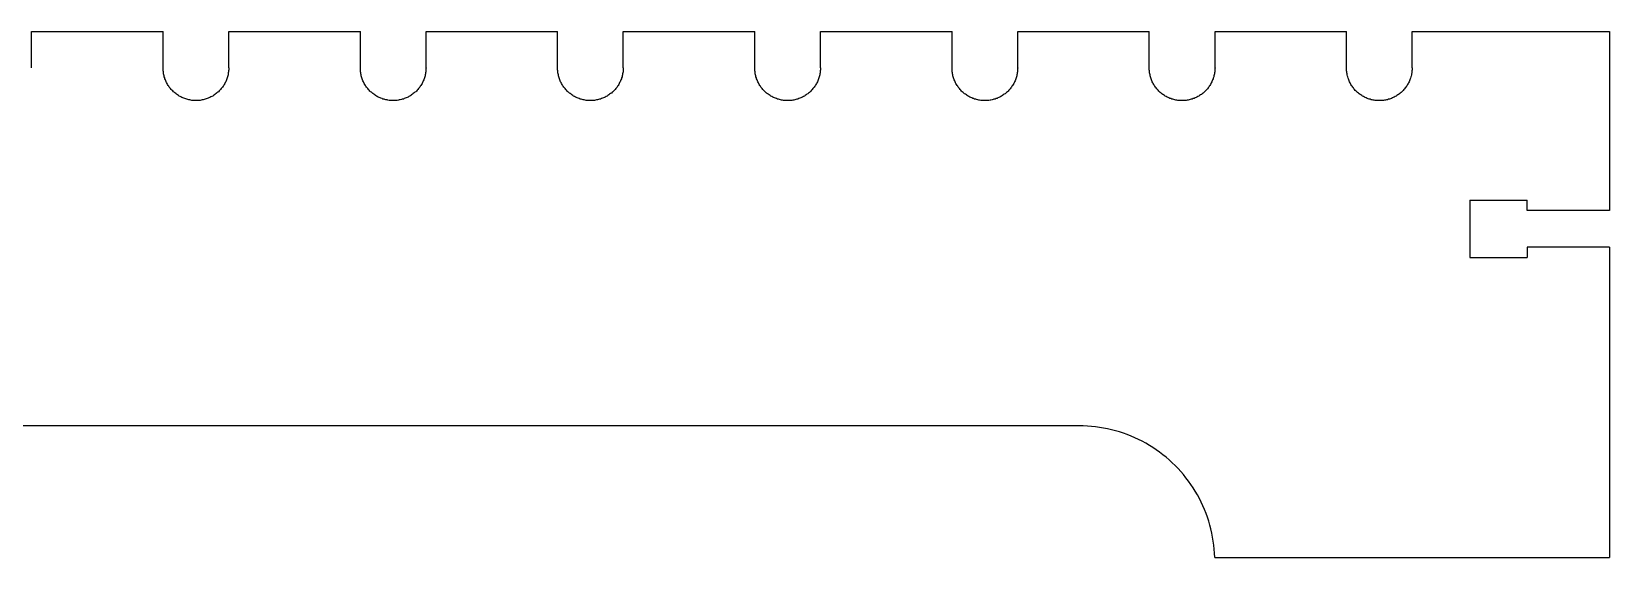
# Model space of a CAD drawing. Extents: x -71 to 71, y -22 to 22.
# Drawn here: x -8.84 to 3.16, y -22 to -18 of the extents above; entities that cross this region are included whole.
import ezdxf

# ---------------------------------------------------------------- set-up
doc = ezdxf.new("R2010")
doc.units = 0
doc.header["$MEASUREMENT"] = 0
doc.layers.get('0').update_dxf_attribs({"linetype": 'CONTINUOUS'})

msp = doc.modelspace()

# ---------------------------------------------------------------- linework, layer by layer
for p, q in [((-8.844, -18), (-7.844, -18)), ((-8.844, -18.275), (-8.844, -18)), ((-7.844, -18.275), (-7.844, -18)), ((-7.344, -18), (-6.344, -18)), ((-7.344, -18.275), (-7.344, -18)), ((-6.344, -18.275), (-6.344, -18)), ((-5.844, -18), (-4.844, -18)), ((-5.844, -18.275), (-5.844, -18)), ((-4.844, -18.275), (-4.844, -18)), ((-4.344, -18), (-3.344, -18)), ((-4.344, -18.275), (-4.344, -18)), ((-3.344, -18.275), (-3.344, -18)), ((-2.844, -18), (-1.844, -18)), ((-2.844, -18.275), (-2.844, -18)), ((-1.844, -18.275), (-1.844, -18)), ((-1.344, -18), (-0.344, -18)), ((-1.344, -18.275), (-1.344, -18)), ((-0.344, -18.275), (-0.344, -18)), ((0.156, -18), (1.156, -18)), ((0.156, -18.275), (0.156, -18)), ((1.156, -18.275), (1.156, -18)), ((1.656, -18), (3.156, -18)), ((1.656, -18.275), (1.656, -18)), ((3.156, -18), (3.156, -19.36)), ((-7.844, -18.283), (-7.844, -18.275)), ((-7.844, -18.29), (-7.844, -18.283)), ((-7.843, -18.298), (-7.844, -18.29)), ((-7.842, -18.306), (-7.843, -18.298)), ((-7.841, -18.314), (-7.842, -18.306)), ((-7.84, -18.321), (-7.841, -18.314)), ((-7.838, -18.329), (-7.84, -18.321)), ((-7.837, -18.337), (-7.838, -18.329)), ((-7.835, -18.344), (-7.837, -18.337)), ((-7.832, -18.352), (-7.835, -18.344)), ((-7.83, -18.359), (-7.832, -18.352)), ((-7.827, -18.367), (-7.83, -18.359)), ((-7.359, -18.359), (-7.362, -18.367)), ((-7.357, -18.352), (-7.359, -18.359)), ((-7.354, -18.344), (-7.357, -18.352)), ((-7.352, -18.337), (-7.354, -18.344)), ((-7.35, -18.329), (-7.352, -18.337)), ((-7.349, -18.322), (-7.35, -18.329)), ((-7.348, -18.314), (-7.349, -18.322)), ((-7.346, -18.306), (-7.348, -18.314)), ((-7.345, -18.29), (-7.346, -18.298)), ((-7.346, -18.298), (-7.346, -18.306)), ((-7.344, -18.275), (-7.345, -18.283)), ((-7.345, -18.283), (-7.345, -18.29)), ((-6.344, -18.283), (-6.344, -18.275)), ((-6.344, -18.29), (-6.344, -18.283)), ((-6.343, -18.298), (-6.344, -18.29)), ((-6.342, -18.306), (-6.343, -18.298)), ((-6.341, -18.314), (-6.342, -18.306)), ((-6.34, -18.322), (-6.341, -18.314)), ((-6.338, -18.329), (-6.34, -18.322)), ((-6.337, -18.337), (-6.338, -18.329)), ((-6.335, -18.345), (-6.337, -18.337)), ((-6.332, -18.352), (-6.335, -18.345)), ((-6.33, -18.359), (-6.332, -18.352)), ((-6.327, -18.367), (-6.33, -18.359)), ((-5.859, -18.359), (-5.862, -18.367)), ((-5.857, -18.352), (-5.859, -18.359)), ((-5.854, -18.345), (-5.857, -18.352)), ((-5.852, -18.337), (-5.854, -18.345)), ((-5.85, -18.329), (-5.852, -18.337)), ((-5.849, -18.322), (-5.85, -18.329)), ((-5.848, -18.314), (-5.849, -18.322)), ((-5.846, -18.306), (-5.848, -18.314)), ((-5.845, -18.291), (-5.846, -18.298)), ((-5.846, -18.298), (-5.846, -18.306)), ((-5.844, -18.275), (-5.845, -18.283)), ((-5.845, -18.283), (-5.845, -18.291)), ((-4.844, -18.283), (-4.844, -18.275)), ((-4.844, -18.291), (-4.844, -18.283)), ((-4.843, -18.298), (-4.844, -18.291)), ((-4.842, -18.306), (-4.843, -18.298)), ((-4.841, -18.314), (-4.842, -18.306)), ((-4.84, -18.322), (-4.841, -18.314)), ((-4.838, -18.329), (-4.84, -18.322)), ((-4.837, -18.337), (-4.838, -18.329)), ((-4.835, -18.345), (-4.837, -18.337)), ((-4.832, -18.352), (-4.835, -18.345)), ((-4.83, -18.36), (-4.832, -18.352)), ((-4.827, -18.367), (-4.83, -18.36)), ((-4.359, -18.36), (-4.362, -18.367)), ((-4.357, -18.352), (-4.359, -18.36)), ((-4.354, -18.345), (-4.357, -18.352)), ((-4.352, -18.337), (-4.354, -18.345)), ((-4.35, -18.329), (-4.352, -18.337)), ((-4.349, -18.322), (-4.35, -18.329)), ((-4.348, -18.314), (-4.349, -18.322)), ((-4.346, -18.306), (-4.348, -18.314)), ((-4.345, -18.291), (-4.346, -18.298)), ((-4.346, -18.298), (-4.346, -18.306)), ((-4.344, -18.275), (-4.345, -18.283)), ((-4.345, -18.283), (-4.345, -18.291)), ((-3.344, -18.283), (-3.344, -18.275)), ((-3.344, -18.291), (-3.344, -18.283)), ((-3.343, -18.299), (-3.344, -18.291)), ((-3.342, -18.306), (-3.343, -18.299)), ((-3.341, -18.314), (-3.342, -18.306)), ((-3.34, -18.322), (-3.341, -18.314)), ((-3.338, -18.33), (-3.34, -18.322)), ((-3.337, -18.337), (-3.338, -18.33)), ((-3.335, -18.345), (-3.337, -18.337)), ((-3.332, -18.352), (-3.335, -18.345)), ((-3.33, -18.36), (-3.332, -18.352)), ((-3.327, -18.367), (-3.33, -18.36)), ((-2.859, -18.36), (-2.862, -18.367)), ((-2.857, -18.352), (-2.859, -18.36)), ((-2.854, -18.345), (-2.857, -18.352)), ((-2.852, -18.337), (-2.854, -18.345)), ((-2.85, -18.33), (-2.852, -18.337)), ((-2.849, -18.322), (-2.85, -18.33)), ((-2.848, -18.314), (-2.849, -18.322)), ((-2.846, -18.306), (-2.848, -18.314)), ((-2.845, -18.291), (-2.846, -18.299)), ((-2.846, -18.299), (-2.846, -18.306)), ((-2.844, -18.275), (-2.845, -18.283)), ((-2.845, -18.283), (-2.845, -18.291)), ((-1.844, -18.283), (-1.844, -18.275)), ((-1.844, -18.291), (-1.844, -18.283)), ((-1.843, -18.299), (-1.844, -18.291)), ((-1.842, -18.306), (-1.843, -18.299)), ((-1.841, -18.314), (-1.842, -18.306)), ((-1.84, -18.322), (-1.841, -18.314)), ((-1.838, -18.33), (-1.84, -18.322)), ((-1.837, -18.337), (-1.838, -18.33)), ((-1.835, -18.345), (-1.837, -18.337)), ((-1.832, -18.352), (-1.835, -18.345)), ((-1.83, -18.36), (-1.832, -18.352)), ((-1.827, -18.367), (-1.83, -18.36)), ((-1.359, -18.36), (-1.362, -18.367)), ((-1.357, -18.352), (-1.359, -18.36)), ((-1.354, -18.345), (-1.357, -18.352)), ((-1.352, -18.337), (-1.354, -18.345)), ((-1.35, -18.33), (-1.352, -18.337)), ((-1.349, -18.322), (-1.35, -18.33)), ((-1.348, -18.314), (-1.349, -18.322)), ((-1.346, -18.306), (-1.348, -18.314)), ((-1.345, -18.291), (-1.346, -18.299)), ((-1.346, -18.299), (-1.346, -18.306)), ((-1.344, -18.275), (-1.345, -18.283)), ((-1.345, -18.283), (-1.345, -18.291)), ((-0.344, -18.283), (-0.344, -18.275)), ((-0.344, -18.291), (-0.344, -18.283)), ((-0.343, -18.299), (-0.344, -18.291)), ((-0.342, -18.307), (-0.343, -18.299)), ((-0.341, -18.314), (-0.342, -18.307)), ((-0.34, -18.322), (-0.341, -18.314)), ((-0.338, -18.33), (-0.34, -18.322)), ((-0.337, -18.337), (-0.338, -18.33)), ((-0.335, -18.345), (-0.337, -18.337)), ((-0.332, -18.352), (-0.335, -18.345)), ((-0.33, -18.36), (-0.332, -18.352)), ((-0.327, -18.367), (-0.33, -18.36)), ((0.141, -18.36), (0.138, -18.367)), ((0.143, -18.353), (0.141, -18.36)), ((0.146, -18.345), (0.143, -18.353)), ((0.148, -18.337), (0.146, -18.345)), ((0.15, -18.33), (0.148, -18.337)), ((0.151, -18.322), (0.15, -18.33)), ((0.152, -18.314), (0.151, -18.322)), ((0.154, -18.307), (0.152, -18.314)), ((0.155, -18.291), (0.154, -18.299)), ((0.154, -18.299), (0.154, -18.307)), ((0.156, -18.275), (0.155, -18.283)), ((0.155, -18.283), (0.155, -18.291)), ((1.156, -18.283), (1.156, -18.275)), ((1.156, -18.291), (1.156, -18.283)), ((1.157, -18.299), (1.156, -18.291)), ((1.158, -18.307), (1.157, -18.299)), ((1.159, -18.314), (1.158, -18.307)), ((1.16, -18.322), (1.159, -18.314)), ((1.162, -18.33), (1.16, -18.322)), ((1.163, -18.338), (1.162, -18.33)), ((1.165, -18.345), (1.163, -18.338)), ((1.168, -18.353), (1.165, -18.345)), ((1.17, -18.36), (1.168, -18.353)), ((1.173, -18.367), (1.17, -18.36)), ((1.641, -18.36), (1.638, -18.367)), ((1.643, -18.353), (1.641, -18.36)), ((1.646, -18.345), (1.643, -18.353)), ((1.648, -18.338), (1.646, -18.345)), ((1.65, -18.33), (1.648, -18.338)), ((1.651, -18.322), (1.65, -18.33)), ((1.652, -18.315), (1.651, -18.322)), ((1.654, -18.307), (1.652, -18.315)), ((1.655, -18.291), (1.654, -18.299)), ((1.654, -18.299), (1.654, -18.307)), ((1.656, -18.275), (1.655, -18.283)), ((1.655, -18.283), (1.655, -18.291)), ((-7.824, -18.374), (-7.827, -18.367)), ((-7.821, -18.381), (-7.824, -18.374)), ((-7.817, -18.388), (-7.821, -18.381)), ((-7.814, -18.395), (-7.817, -18.388)), ((-7.81, -18.402), (-7.814, -18.395)), ((-7.806, -18.409), (-7.81, -18.402)), ((-7.801, -18.415), (-7.806, -18.409)), ((-7.797, -18.422), (-7.801, -18.415)), ((-7.792, -18.428), (-7.797, -18.422)), ((-7.787, -18.434), (-7.792, -18.428)), ((-7.782, -18.44), (-7.787, -18.434)), ((-7.777, -18.446), (-7.782, -18.44)), ((-7.771, -18.451), (-7.777, -18.446)), ((-7.766, -18.457), (-7.771, -18.451)), ((-7.76, -18.462), (-7.766, -18.457)), ((-7.754, -18.467), (-7.76, -18.462)), ((-7.748, -18.472), (-7.754, -18.467)), ((-7.741, -18.477), (-7.748, -18.472)), ((-7.735, -18.481), (-7.741, -18.477)), ((-7.448, -18.477), (-7.454, -18.481)), ((-7.441, -18.472), (-7.448, -18.477)), ((-7.435, -18.467), (-7.441, -18.472)), ((-7.429, -18.462), (-7.435, -18.467)), ((-7.423, -18.457), (-7.429, -18.462)), ((-7.418, -18.451), (-7.423, -18.457)), ((-7.412, -18.446), (-7.418, -18.451)), ((-7.407, -18.44), (-7.412, -18.446)), ((-7.402, -18.434), (-7.407, -18.44)), ((-7.397, -18.428), (-7.402, -18.434)), ((-7.392, -18.422), (-7.397, -18.428)), ((-7.388, -18.415), (-7.392, -18.422)), ((-7.383, -18.409), (-7.388, -18.415)), ((-7.379, -18.402), (-7.383, -18.409)), ((-7.375, -18.395), (-7.379, -18.402)), ((-7.372, -18.388), (-7.375, -18.395)), ((-7.368, -18.381), (-7.372, -18.388)), ((-7.365, -18.374), (-7.368, -18.381)), ((-7.362, -18.367), (-7.365, -18.374)), ((-6.324, -18.374), (-6.327, -18.367)), ((-6.321, -18.381), (-6.324, -18.374)), ((-6.317, -18.388), (-6.321, -18.381)), ((-6.314, -18.395), (-6.317, -18.388)), ((-6.31, -18.402), (-6.314, -18.395)), ((-6.306, -18.409), (-6.31, -18.402)), ((-6.301, -18.415), (-6.306, -18.409)), ((-6.297, -18.422), (-6.301, -18.415)), ((-6.292, -18.428), (-6.297, -18.422)), ((-6.287, -18.434), (-6.292, -18.428)), ((-6.282, -18.44), (-6.287, -18.434)), ((-6.277, -18.446), (-6.282, -18.44)), ((-6.271, -18.452), (-6.277, -18.446)), ((-6.266, -18.457), (-6.271, -18.452)), ((-6.26, -18.462), (-6.266, -18.457)), ((-6.254, -18.467), (-6.26, -18.462)), ((-6.248, -18.472), (-6.254, -18.467)), ((-6.241, -18.477), (-6.248, -18.472)), ((-6.235, -18.482), (-6.241, -18.477)), ((-5.948, -18.477), (-5.954, -18.482)), ((-5.941, -18.472), (-5.948, -18.477)), ((-5.935, -18.467), (-5.941, -18.472)), ((-5.929, -18.462), (-5.935, -18.467)), ((-5.923, -18.457), (-5.929, -18.462)), ((-5.918, -18.452), (-5.923, -18.457)), ((-5.912, -18.446), (-5.918, -18.452)), ((-5.907, -18.44), (-5.912, -18.446)), ((-5.902, -18.434), (-5.907, -18.44)), ((-5.897, -18.428), (-5.902, -18.434)), ((-5.892, -18.422), (-5.897, -18.428)), ((-5.888, -18.415), (-5.892, -18.422)), ((-5.883, -18.409), (-5.888, -18.415)), ((-5.879, -18.402), (-5.883, -18.409)), ((-5.875, -18.395), (-5.879, -18.402)), ((-5.872, -18.388), (-5.875, -18.395)), ((-5.868, -18.381), (-5.872, -18.388)), ((-5.865, -18.374), (-5.868, -18.381)), ((-5.862, -18.367), (-5.865, -18.374)), ((-4.824, -18.374), (-4.827, -18.367)), ((-4.821, -18.381), (-4.824, -18.374)), ((-4.817, -18.388), (-4.821, -18.381)), ((-4.814, -18.395), (-4.817, -18.388)), ((-4.81, -18.402), (-4.814, -18.395)), ((-4.806, -18.409), (-4.81, -18.402)), ((-4.801, -18.415), (-4.806, -18.409)), ((-4.797, -18.422), (-4.801, -18.415)), ((-4.792, -18.428), (-4.797, -18.422)), ((-4.787, -18.434), (-4.792, -18.428)), ((-4.782, -18.44), (-4.787, -18.434)), ((-4.777, -18.446), (-4.782, -18.44)), ((-4.771, -18.452), (-4.777, -18.446)), ((-4.766, -18.457), (-4.771, -18.452)), ((-4.76, -18.462), (-4.766, -18.457)), ((-4.754, -18.468), (-4.76, -18.462)), ((-4.748, -18.472), (-4.754, -18.468)), ((-4.741, -18.477), (-4.748, -18.472)), ((-4.735, -18.482), (-4.741, -18.477)), ((-4.448, -18.477), (-4.454, -18.482)), ((-4.441, -18.472), (-4.448, -18.477)), ((-4.435, -18.468), (-4.441, -18.472)), ((-4.429, -18.462), (-4.435, -18.468)), ((-4.423, -18.457), (-4.429, -18.462)), ((-4.418, -18.452), (-4.423, -18.457)), ((-4.412, -18.446), (-4.418, -18.452)), ((-4.407, -18.44), (-4.412, -18.446)), ((-4.402, -18.434), (-4.407, -18.44)), ((-4.397, -18.428), (-4.402, -18.434)), ((-4.392, -18.422), (-4.397, -18.428)), ((-4.388, -18.415), (-4.392, -18.422)), ((-4.383, -18.409), (-4.388, -18.415)), ((-4.379, -18.402), (-4.383, -18.409)), ((-4.375, -18.395), (-4.379, -18.402)), ((-4.372, -18.388), (-4.375, -18.395)), ((-4.368, -18.381), (-4.372, -18.388)), ((-4.365, -18.374), (-4.368, -18.381)), ((-4.362, -18.367), (-4.365, -18.374)), ((-3.324, -18.374), (-3.327, -18.367)), ((-3.321, -18.381), (-3.324, -18.374)), ((-3.317, -18.389), (-3.321, -18.381)), ((-3.314, -18.395), (-3.317, -18.389)), ((-3.31, -18.402), (-3.314, -18.395)), ((-3.306, -18.409), (-3.31, -18.402)), ((-3.301, -18.416), (-3.306, -18.409)), ((-3.297, -18.422), (-3.301, -18.416)), ((-3.292, -18.428), (-3.297, -18.422)), ((-3.287, -18.434), (-3.292, -18.428)), ((-3.282, -18.44), (-3.287, -18.434)), ((-3.277, -18.446), (-3.282, -18.44)), ((-3.271, -18.452), (-3.277, -18.446)), ((-3.266, -18.457), (-3.271, -18.452)), ((-3.26, -18.463), (-3.266, -18.457)), ((-3.254, -18.468), (-3.26, -18.463)), ((-3.248, -18.473), (-3.254, -18.468)), ((-3.241, -18.477), (-3.248, -18.473)), ((-3.235, -18.482), (-3.241, -18.477)), ((-2.948, -18.477), (-2.954, -18.482)), ((-2.941, -18.473), (-2.948, -18.477)), ((-2.935, -18.468), (-2.941, -18.473)), ((-2.929, -18.463), (-2.935, -18.468)), ((-2.923, -18.457), (-2.929, -18.463)), ((-2.918, -18.452), (-2.923, -18.457)), ((-2.912, -18.446), (-2.918, -18.452)), ((-2.907, -18.44), (-2.912, -18.446)), ((-2.902, -18.434), (-2.907, -18.44)), ((-2.897, -18.428), (-2.902, -18.434)), ((-2.892, -18.422), (-2.897, -18.428)), ((-2.888, -18.416), (-2.892, -18.422)), ((-2.883, -18.409), (-2.888, -18.416)), ((-2.879, -18.402), (-2.883, -18.409)), ((-2.875, -18.395), (-2.879, -18.402)), ((-2.872, -18.389), (-2.875, -18.395)), ((-2.868, -18.381), (-2.872, -18.389)), ((-2.865, -18.374), (-2.868, -18.381)), ((-2.862, -18.367), (-2.865, -18.374)), ((-1.824, -18.374), (-1.827, -18.367)), ((-1.821, -18.382), (-1.824, -18.374)), ((-1.817, -18.389), (-1.821, -18.382)), ((-1.814, -18.396), (-1.817, -18.389)), ((-1.81, -18.402), (-1.814, -18.396)), ((-1.806, -18.409), (-1.81, -18.402)), ((-1.801, -18.416), (-1.806, -18.409)), ((-1.797, -18.422), (-1.801, -18.416)), ((-1.792, -18.428), (-1.797, -18.422)), ((-1.787, -18.434), (-1.792, -18.428)), ((-1.782, -18.44), (-1.787, -18.434)), ((-1.777, -18.446), (-1.782, -18.44)), ((-1.771, -18.452), (-1.777, -18.446)), ((-1.766, -18.457), (-1.771, -18.452)), ((-1.76, -18.463), (-1.766, -18.457)), ((-1.754, -18.468), (-1.76, -18.463)), ((-1.748, -18.473), (-1.754, -18.468)), ((-1.741, -18.477), (-1.748, -18.473)), ((-1.735, -18.482), (-1.741, -18.477)), ((-1.448, -18.477), (-1.454, -18.482)), ((-1.441, -18.473), (-1.448, -18.477)), ((-1.435, -18.468), (-1.441, -18.473)), ((-1.429, -18.463), (-1.435, -18.468)), ((-1.423, -18.457), (-1.429, -18.463)), ((-1.418, -18.452), (-1.423, -18.457)), ((-1.412, -18.446), (-1.418, -18.452)), ((-1.407, -18.44), (-1.412, -18.446)), ((-1.402, -18.435), (-1.407, -18.44)), ((-1.397, -18.428), (-1.402, -18.435)), ((-1.392, -18.422), (-1.397, -18.428)), ((-1.388, -18.416), (-1.392, -18.422)), ((-1.383, -18.409), (-1.388, -18.416)), ((-1.379, -18.402), (-1.383, -18.409)), ((-1.375, -18.396), (-1.379, -18.402)), ((-1.372, -18.389), (-1.375, -18.396)), ((-1.368, -18.382), (-1.372, -18.389)), ((-1.365, -18.374), (-1.368, -18.382)), ((-1.362, -18.367), (-1.365, -18.374)), ((-0.324, -18.375), (-0.327, -18.367)), ((-0.321, -18.382), (-0.324, -18.375)), ((-0.317, -18.389), (-0.321, -18.382)), ((-0.314, -18.396), (-0.317, -18.389)), ((-0.31, -18.403), (-0.314, -18.396)), ((-0.306, -18.409), (-0.31, -18.403)), ((-0.301, -18.416), (-0.306, -18.409)), ((-0.297, -18.422), (-0.301, -18.416)), ((-0.292, -18.428), (-0.297, -18.422)), ((-0.287, -18.435), (-0.292, -18.428)), ((-0.282, -18.441), (-0.287, -18.435)), ((-0.277, -18.446), (-0.282, -18.441)), ((-0.271, -18.452), (-0.277, -18.446)), ((-0.266, -18.457), (-0.271, -18.452)), ((-0.26, -18.463), (-0.266, -18.457)), ((-0.254, -18.468), (-0.26, -18.463)), ((-0.248, -18.473), (-0.254, -18.468)), ((-0.241, -18.478), (-0.248, -18.473)), ((-0.235, -18.482), (-0.241, -18.478)), ((0.052, -18.478), (0.046, -18.482)), ((0.059, -18.473), (0.052, -18.478)), ((0.065, -18.468), (0.059, -18.473)), ((0.071, -18.463), (0.065, -18.468)), ((0.077, -18.458), (0.071, -18.463)), ((0.082, -18.452), (0.077, -18.458)), ((0.088, -18.446), (0.082, -18.452)), ((0.093, -18.441), (0.088, -18.446)), ((0.098, -18.435), (0.093, -18.441)), ((0.103, -18.429), (0.098, -18.435)), ((0.108, -18.422), (0.103, -18.429)), ((0.112, -18.416), (0.108, -18.422)), ((0.117, -18.409), (0.112, -18.416)), ((0.121, -18.403), (0.117, -18.409)), ((0.125, -18.396), (0.121, -18.403)), ((0.128, -18.389), (0.125, -18.396)), ((0.132, -18.382), (0.128, -18.389)), ((0.135, -18.375), (0.132, -18.382)), ((0.138, -18.367), (0.135, -18.375)), ((1.176, -18.375), (1.173, -18.367)), ((1.179, -18.382), (1.176, -18.375)), ((1.183, -18.389), (1.179, -18.382)), ((1.186, -18.396), (1.183, -18.389)), ((1.19, -18.403), (1.186, -18.396)), ((1.194, -18.409), (1.19, -18.403)), ((1.199, -18.416), (1.194, -18.409)), ((1.203, -18.422), (1.199, -18.416)), ((1.208, -18.429), (1.203, -18.422)), ((1.213, -18.435), (1.208, -18.429)), ((1.218, -18.441), (1.213, -18.435)), ((1.223, -18.447), (1.218, -18.441)), ((1.229, -18.452), (1.223, -18.447)), ((1.234, -18.458), (1.229, -18.452)), ((1.24, -18.463), (1.234, -18.458)), ((1.246, -18.468), (1.24, -18.463)), ((1.252, -18.473), (1.246, -18.468)), ((1.259, -18.478), (1.252, -18.473)), ((1.265, -18.482), (1.259, -18.478)), ((1.552, -18.478), (1.546, -18.482)), ((1.559, -18.473), (1.552, -18.478)), ((1.565, -18.468), (1.559, -18.473)), ((1.571, -18.463), (1.565, -18.468)), ((1.577, -18.458), (1.571, -18.463)), ((1.582, -18.452), (1.577, -18.458)), ((1.588, -18.447), (1.582, -18.452)), ((1.593, -18.441), (1.588, -18.447)), ((1.598, -18.435), (1.593, -18.441)), ((1.603, -18.429), (1.598, -18.435)), ((1.608, -18.422), (1.603, -18.429)), ((1.612, -18.416), (1.608, -18.422)), ((1.617, -18.409), (1.612, -18.416)), ((1.621, -18.403), (1.617, -18.409)), ((1.625, -18.396), (1.621, -18.403)), ((1.628, -18.389), (1.625, -18.396)), ((1.632, -18.382), (1.628, -18.389)), ((1.635, -18.375), (1.632, -18.382)), ((1.638, -18.367), (1.635, -18.375)), ((-7.728, -18.486), (-7.735, -18.481)), ((-7.722, -18.49), (-7.728, -18.486)), ((-7.715, -18.494), (-7.722, -18.49)), ((-7.708, -18.497), (-7.715, -18.494)), ((-7.701, -18.501), (-7.708, -18.497)), ((-7.694, -18.504), (-7.701, -18.501)), ((-7.687, -18.507), (-7.694, -18.504)), ((-7.679, -18.51), (-7.687, -18.507)), ((-7.672, -18.512), (-7.679, -18.51)), ((-7.664, -18.515), (-7.672, -18.512)), ((-7.657, -18.517), (-7.664, -18.515)), ((-7.649, -18.519), (-7.657, -18.517)), ((-7.641, -18.52), (-7.649, -18.519)), ((-7.634, -18.522), (-7.641, -18.52)), ((-7.626, -18.523), (-7.634, -18.522)), ((-7.618, -18.524), (-7.626, -18.523)), ((-7.61, -18.524), (-7.618, -18.524)), ((-7.602, -18.525), (-7.61, -18.524)), ((-7.594, -18.525), (-7.602, -18.525)), ((-7.587, -18.525), (-7.594, -18.525)), ((-7.579, -18.524), (-7.587, -18.525)), ((-7.571, -18.524), (-7.579, -18.524)), ((-7.563, -18.523), (-7.571, -18.524)), ((-7.555, -18.522), (-7.563, -18.523)), ((-7.548, -18.52), (-7.555, -18.522)), ((-7.54, -18.519), (-7.548, -18.52)), ((-7.532, -18.517), (-7.54, -18.519)), ((-7.525, -18.515), (-7.532, -18.517)), ((-7.517, -18.512), (-7.525, -18.515)), ((-7.51, -18.51), (-7.517, -18.512)), ((-7.502, -18.507), (-7.51, -18.51)), ((-7.495, -18.504), (-7.502, -18.507)), ((-7.488, -18.501), (-7.495, -18.504)), ((-7.481, -18.497), (-7.488, -18.501)), ((-7.474, -18.494), (-7.481, -18.497)), ((-7.467, -18.49), (-7.474, -18.494)), ((-7.461, -18.486), (-7.467, -18.49)), ((-7.454, -18.481), (-7.461, -18.486)), ((-6.228, -18.486), (-6.235, -18.482)), ((-6.222, -18.49), (-6.228, -18.486)), ((-6.215, -18.494), (-6.222, -18.49)), ((-6.208, -18.498), (-6.215, -18.494)), ((-6.201, -18.501), (-6.208, -18.498)), ((-6.194, -18.504), (-6.201, -18.501)), ((-6.187, -18.507), (-6.194, -18.504)), ((-6.179, -18.51), (-6.187, -18.507)), ((-6.172, -18.513), (-6.179, -18.51)), ((-6.164, -18.515), (-6.172, -18.513)), ((-6.157, -18.517), (-6.164, -18.515)), ((-6.149, -18.519), (-6.157, -18.517)), ((-6.141, -18.52), (-6.149, -18.519)), ((-6.134, -18.522), (-6.141, -18.52)), ((-6.126, -18.523), (-6.134, -18.522)), ((-6.118, -18.524), (-6.126, -18.523)), ((-6.11, -18.524), (-6.118, -18.524)), ((-6.102, -18.525), (-6.11, -18.524)), ((-6.094, -18.525), (-6.102, -18.525)), ((-6.087, -18.525), (-6.094, -18.525)), ((-6.079, -18.524), (-6.087, -18.525)), ((-6.071, -18.524), (-6.079, -18.524)), ((-6.063, -18.523), (-6.071, -18.524)), ((-6.055, -18.522), (-6.063, -18.523)), ((-6.048, -18.52), (-6.055, -18.522)), ((-6.04, -18.519), (-6.048, -18.52)), ((-6.032, -18.517), (-6.04, -18.519)), ((-6.025, -18.515), (-6.032, -18.517)), ((-6.017, -18.513), (-6.025, -18.515)), ((-6.01, -18.51), (-6.017, -18.513)), ((-6.002, -18.507), (-6.01, -18.51)), ((-5.995, -18.504), (-6.002, -18.507)), ((-5.988, -18.501), (-5.995, -18.504)), ((-5.981, -18.498), (-5.988, -18.501)), ((-5.974, -18.494), (-5.981, -18.498)), ((-5.967, -18.49), (-5.974, -18.494)), ((-5.961, -18.486), (-5.967, -18.49)), ((-5.954, -18.482), (-5.961, -18.486)), ((-4.728, -18.486), (-4.735, -18.482)), ((-4.722, -18.49), (-4.728, -18.486)), ((-4.715, -18.494), (-4.722, -18.49)), ((-4.708, -18.498), (-4.715, -18.494)), ((-4.701, -18.501), (-4.708, -18.498)), ((-4.694, -18.504), (-4.701, -18.501)), ((-4.687, -18.507), (-4.694, -18.504)), ((-4.679, -18.51), (-4.687, -18.507)), ((-4.672, -18.513), (-4.679, -18.51)), ((-4.664, -18.515), (-4.672, -18.513)), ((-4.657, -18.517), (-4.664, -18.515)), ((-4.649, -18.519), (-4.657, -18.517)), ((-4.641, -18.52), (-4.649, -18.519)), ((-4.634, -18.522), (-4.641, -18.52)), ((-4.626, -18.523), (-4.634, -18.522)), ((-4.618, -18.524), (-4.626, -18.523)), ((-4.61, -18.524), (-4.618, -18.524)), ((-4.602, -18.525), (-4.61, -18.524)), ((-4.594, -18.525), (-4.602, -18.525)), ((-4.587, -18.525), (-4.594, -18.525)), ((-4.579, -18.524), (-4.587, -18.525)), ((-4.571, -18.524), (-4.579, -18.524)), ((-4.563, -18.523), (-4.571, -18.524)), ((-4.555, -18.522), (-4.563, -18.523)), ((-4.548, -18.52), (-4.555, -18.522)), ((-4.54, -18.519), (-4.548, -18.52)), ((-4.532, -18.517), (-4.54, -18.519)), ((-4.525, -18.515), (-4.532, -18.517)), ((-4.517, -18.513), (-4.525, -18.515)), ((-4.51, -18.51), (-4.517, -18.513)), ((-4.502, -18.507), (-4.51, -18.51)), ((-4.495, -18.504), (-4.502, -18.507)), ((-4.488, -18.501), (-4.495, -18.504)), ((-4.481, -18.498), (-4.488, -18.501)), ((-4.474, -18.494), (-4.481, -18.498)), ((-4.467, -18.49), (-4.474, -18.494)), ((-4.461, -18.486), (-4.467, -18.49)), ((-4.454, -18.482), (-4.461, -18.486)), ((-3.228, -18.486), (-3.235, -18.482)), ((-3.222, -18.49), (-3.228, -18.486)), ((-3.215, -18.494), (-3.222, -18.49)), ((-3.208, -18.498), (-3.215, -18.494)), ((-3.201, -18.501), (-3.208, -18.498)), ((-3.194, -18.504), (-3.201, -18.501)), ((-3.187, -18.507), (-3.194, -18.504)), ((-3.179, -18.51), (-3.187, -18.507)), ((-3.172, -18.513), (-3.179, -18.51)), ((-3.164, -18.515), (-3.172, -18.513)), ((-3.157, -18.517), (-3.164, -18.515)), ((-3.149, -18.519), (-3.157, -18.517)), ((-3.141, -18.521), (-3.149, -18.519)), ((-3.134, -18.522), (-3.141, -18.521)), ((-3.126, -18.523), (-3.134, -18.522)), ((-3.118, -18.524), (-3.126, -18.523)), ((-3.11, -18.525), (-3.118, -18.524)), ((-3.102, -18.525), (-3.11, -18.525)), ((-3.094, -18.525), (-3.102, -18.525)), ((-3.087, -18.525), (-3.094, -18.525)), ((-3.079, -18.525), (-3.087, -18.525)), ((-3.071, -18.524), (-3.079, -18.525)), ((-3.063, -18.523), (-3.071, -18.524)), ((-3.055, -18.522), (-3.063, -18.523)), ((-3.048, -18.521), (-3.055, -18.522)), ((-3.04, -18.519), (-3.048, -18.521)), ((-3.032, -18.517), (-3.04, -18.519)), ((-3.025, -18.515), (-3.032, -18.517)), ((-3.017, -18.513), (-3.025, -18.515)), ((-3.01, -18.51), (-3.017, -18.513)), ((-3.002, -18.507), (-3.01, -18.51)), ((-2.995, -18.504), (-3.002, -18.507)), ((-2.988, -18.501), (-2.995, -18.504)), ((-2.981, -18.498), (-2.988, -18.501)), ((-2.974, -18.494), (-2.981, -18.498)), ((-2.967, -18.49), (-2.974, -18.494)), ((-2.961, -18.486), (-2.967, -18.49)), ((-2.954, -18.482), (-2.961, -18.486)), ((-1.728, -18.486), (-1.735, -18.482)), ((-1.722, -18.49), (-1.728, -18.486)), ((-1.715, -18.494), (-1.722, -18.49)), ((-1.708, -18.498), (-1.715, -18.494)), ((-1.701, -18.501), (-1.708, -18.498)), ((-1.694, -18.505), (-1.701, -18.501)), ((-1.687, -18.508), (-1.694, -18.505)), ((-1.679, -18.51), (-1.687, -18.508)), ((-1.672, -18.513), (-1.679, -18.51)), ((-1.664, -18.515), (-1.672, -18.513)), ((-1.657, -18.517), (-1.664, -18.515)), ((-1.649, -18.519), (-1.657, -18.517)), ((-1.641, -18.521), (-1.649, -18.519)), ((-1.634, -18.522), (-1.641, -18.521)), ((-1.626, -18.523), (-1.634, -18.522)), ((-1.618, -18.524), (-1.626, -18.523)), ((-1.61, -18.525), (-1.618, -18.524)), ((-1.602, -18.525), (-1.61, -18.525)), ((-1.594, -18.525), (-1.602, -18.525)), ((-1.587, -18.525), (-1.594, -18.525)), ((-1.579, -18.525), (-1.587, -18.525)), ((-1.571, -18.524), (-1.579, -18.525)), ((-1.563, -18.523), (-1.571, -18.524)), ((-1.555, -18.522), (-1.563, -18.523)), ((-1.548, -18.521), (-1.555, -18.522)), ((-1.54, -18.519), (-1.548, -18.521)), ((-1.532, -18.517), (-1.54, -18.519)), ((-1.525, -18.515), (-1.532, -18.517)), ((-1.517, -18.513), (-1.525, -18.515)), ((-1.51, -18.51), (-1.517, -18.513)), ((-1.502, -18.508), (-1.51, -18.51)), ((-1.495, -18.505), (-1.502, -18.508)), ((-1.488, -18.501), (-1.495, -18.505)), ((-1.481, -18.498), (-1.488, -18.501)), ((-1.474, -18.494), (-1.481, -18.498)), ((-1.467, -18.49), (-1.474, -18.494)), ((-1.461, -18.486), (-1.467, -18.49)), ((-1.454, -18.482), (-1.461, -18.486)), ((-0.228, -18.486), (-0.235, -18.482)), ((-0.222, -18.49), (-0.228, -18.486)), ((-0.215, -18.494), (-0.222, -18.49)), ((-0.208, -18.498), (-0.215, -18.494)), ((-0.201, -18.501), (-0.208, -18.498)), ((-0.194, -18.505), (-0.201, -18.501)), ((-0.187, -18.508), (-0.194, -18.505)), ((-0.179, -18.51), (-0.187, -18.508)), ((-0.172, -18.513), (-0.179, -18.51)), ((-0.164, -18.515), (-0.172, -18.513)), ((-0.157, -18.517), (-0.164, -18.515)), ((-0.149, -18.519), (-0.157, -18.517)), ((-0.141, -18.521), (-0.149, -18.519)), ((-0.134, -18.522), (-0.141, -18.521)), ((-0.126, -18.523), (-0.134, -18.522)), ((-0.118, -18.524), (-0.126, -18.523)), ((-0.11, -18.525), (-0.118, -18.524)), ((-0.102, -18.525), (-0.11, -18.525)), ((-0.094, -18.525), (-0.102, -18.525)), ((-0.087, -18.525), (-0.094, -18.525)), ((-0.079, -18.525), (-0.087, -18.525)), ((-0.071, -18.524), (-0.079, -18.525)), ((-0.063, -18.523), (-0.071, -18.524)), ((-0.055, -18.522), (-0.063, -18.523)), ((-0.048, -18.521), (-0.055, -18.522)), ((-0.04, -18.519), (-0.048, -18.521)), ((-0.032, -18.517), (-0.04, -18.519)), ((-0.025, -18.515), (-0.032, -18.517)), ((-0.017, -18.513), (-0.025, -18.515)), ((-0.01, -18.51), (-0.017, -18.513)), ((-0.002, -18.508), (-0.01, -18.51)), ((0.005, -18.505), (-0.002, -18.508)), ((0.012, -18.501), (0.005, -18.505)), ((0.019, -18.498), (0.012, -18.501)), ((0.026, -18.494), (0.019, -18.498)), ((0.033, -18.49), (0.026, -18.494)), ((0.039, -18.486), (0.033, -18.49)), ((0.046, -18.482), (0.039, -18.486)), ((1.272, -18.486), (1.265, -18.482)), ((1.278, -18.491), (1.272, -18.486)), ((1.285, -18.494), (1.278, -18.491)), ((1.292, -18.498), (1.285, -18.494)), ((1.299, -18.502), (1.292, -18.498)), ((1.306, -18.505), (1.299, -18.502)), ((1.313, -18.508), (1.306, -18.505)), ((1.321, -18.511), (1.313, -18.508)), ((1.328, -18.513), (1.321, -18.511)), ((1.336, -18.515), (1.328, -18.513)), ((1.343, -18.518), (1.336, -18.515)), ((1.351, -18.519), (1.343, -18.518)), ((1.359, -18.521), (1.351, -18.519)), ((1.366, -18.522), (1.359, -18.521)), ((1.374, -18.523), (1.366, -18.522)), ((1.382, -18.524), (1.374, -18.523)), ((1.39, -18.525), (1.382, -18.524)), ((1.398, -18.525), (1.39, -18.525)), ((1.406, -18.525), (1.398, -18.525)), ((1.413, -18.525), (1.406, -18.525)), ((1.421, -18.525), (1.413, -18.525)), ((1.429, -18.524), (1.421, -18.525)), ((1.437, -18.523), (1.429, -18.524)), ((1.445, -18.522), (1.437, -18.523)), ((1.452, -18.521), (1.445, -18.522)), ((1.46, -18.519), (1.452, -18.521)), ((1.468, -18.518), (1.46, -18.519)), ((1.475, -18.515), (1.468, -18.518)), ((1.483, -18.513), (1.475, -18.515)), ((1.49, -18.511), (1.483, -18.513)), ((1.498, -18.508), (1.49, -18.511)), ((1.505, -18.505), (1.498, -18.508)), ((1.512, -18.502), (1.505, -18.505)), ((1.519, -18.498), (1.512, -18.502)), ((1.526, -18.494), (1.519, -18.498)), ((1.533, -18.491), (1.526, -18.494)), ((1.539, -18.486), (1.533, -18.491)), ((1.546, -18.482), (1.539, -18.486)), ((2.093, -19.282), (2.093, -19.719)), ((2.093, -19.282), (2.531, -19.282)), ((2.531, -19.36), (2.531, -19.282)), ((3.156, -19.36), (2.531, -19.36)), ((3.156, -19.641), (2.531, -19.641)), ((2.531, -19.641), (2.531, -19.719)), ((3.156, -19.641), (3.155, -22.001)), ((2.093, -19.719), (2.531, -19.719)), ((-0.846, -21), (-15.845, -20.999)), ((-0.815, -21.002), (-0.846, -21)), ((-0.784, -21.004), (-0.815, -21.002)), ((-0.753, -21.007), (-0.784, -21.004)), ((-0.722, -21.011), (-0.753, -21.007)), ((-0.691, -21.016), (-0.722, -21.011)), ((-0.661, -21.022), (-0.691, -21.016)), ((-0.63, -21.029), (-0.661, -21.022)), ((-0.6, -21.037), (-0.63, -21.029)), ((-0.57, -21.046), (-0.6, -21.037)), ((-0.54, -21.056), (-0.57, -21.046)), ((-0.511, -21.066), (-0.54, -21.056)), ((-0.482, -21.078), (-0.511, -21.066)), ((-0.453, -21.09), (-0.482, -21.078)), ((-0.425, -21.103), (-0.453, -21.09)), ((-0.397, -21.117), (-0.425, -21.103)), ((-0.37, -21.132), (-0.397, -21.117)), ((-0.343, -21.148), (-0.37, -21.132)), ((-0.317, -21.164), (-0.343, -21.148)), ((-0.291, -21.182), (-0.317, -21.164)), ((-0.265, -21.2), (-0.291, -21.182)), ((-0.24, -21.219), (-0.265, -21.2)), ((-0.216, -21.238), (-0.24, -21.219)), ((-0.193, -21.259), (-0.216, -21.238)), ((-0.17, -21.28), (-0.193, -21.259)), ((-0.147, -21.301), (-0.17, -21.28)), ((-0.125, -21.324), (-0.147, -21.301)), ((-0.104, -21.347), (-0.125, -21.324)), ((-0.084, -21.37), (-0.104, -21.347)), ((-0.065, -21.395), (-0.084, -21.37)), ((-0.046, -21.42), (-0.065, -21.395)), ((-0.028, -21.445), (-0.046, -21.42)), ((-0.01, -21.471), (-0.028, -21.445)), ((0.006, -21.497), (-0.01, -21.471)), ((0.022, -21.524), (0.006, -21.497)), ((0.037, -21.552), (0.022, -21.524)), ((0.051, -21.579), (0.037, -21.552)), ((0.064, -21.608), (0.051, -21.579)), ((0.076, -21.636), (0.064, -21.608)), ((0.088, -21.665), (0.076, -21.636)), ((0.098, -21.695), (0.088, -21.665)), ((0.108, -21.724), (0.098, -21.695)), ((0.117, -21.754), (0.108, -21.724)), ((0.125, -21.784), (0.117, -21.754)), ((0.132, -21.815), (0.125, -21.784)), ((0.138, -21.845), (0.132, -21.815)), ((0.143, -21.876), (0.138, -21.845)), ((0.147, -21.907), (0.143, -21.876)), ((0.15, -21.938), (0.147, -21.907)), ((0.153, -21.969), (0.15, -21.938)), ((0.154, -22), (0.153, -21.969)), ((0.154, -22), (3.155, -22.001))]:
    msp.add_line(p, q)

doc.saveas('drawing.dxf')
